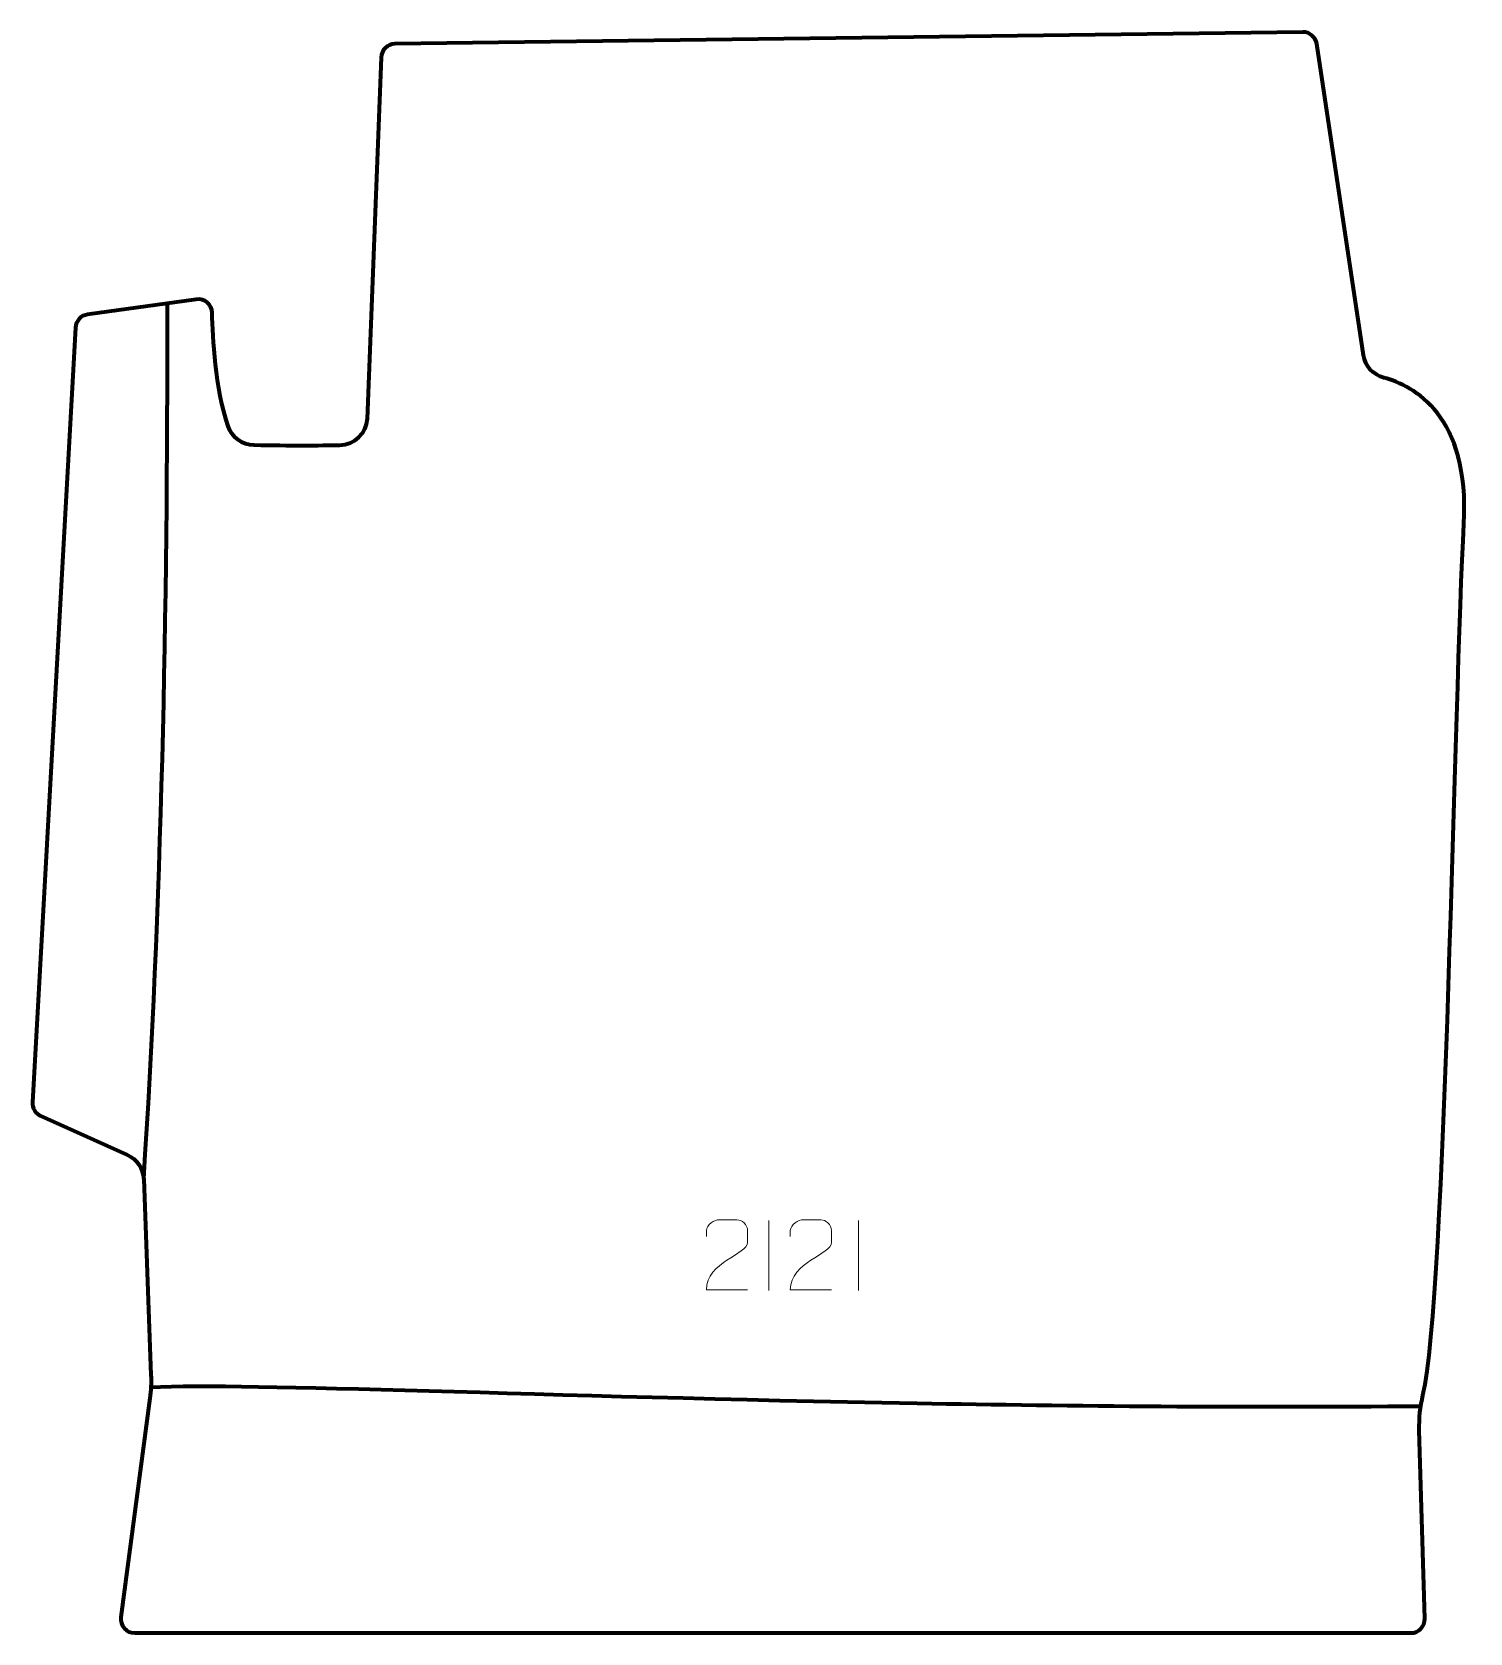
# Model space of a CAD drawing. Header units: millimetres. Extents: x -256 to 258, y -286 to 286.
import ezdxf

# ---------------------------------------------------------------- set-up
doc = ezdxf.new("R2010")
doc.units = ezdxf.units.MM
doc.header["$MEASUREMENT"] = 0
for name, color, linetype in [('layer 1', 7, 'Continuous'), ('layer 2', 7, 'Continuous'), ('layer 3', 7, 'Continuous')]:
    doc.layers.add(name, color=color, linetype=linetype)

msp = doc.modelspace()

# ---------------------------------------------------------------- linework, layer by layer
at = {"layer": 'layer 1', "color": 250, "lineweight": 9}
for points in [[(-0.251, -163.3327), (-5.1654, -163.3324), (-10.0798, -163.3324), (-14.9939, -163.3327), (-14.9939, -163.3327), (-14.9939, -153.4004), (-0.3429, -150.7592), (-0.251, -146.4489), (-0.251, -146.4489), (-0.2513, -145.0248), (-0.2513, -143.6011), (-0.251, -142.1778), (-0.251, -142.1778), (-0.2679, -140.1007), (-2.3907, -138.3759), (-4.0617, -138.3586), (-4.0617, -138.3586), (-6.1349, -138.359), (-8.2078, -138.359), (-10.2802, -138.3586), (-10.2802, -138.3586), (-12.1023, -138.3421), (-14.927, -140.1342), (-14.9939, -142.2278), (-14.9939, -142.2278), (-14.9939, -142.2278), (-14.9939, -144.2826), (-14.9939, -144.2826)], [(29.749, -163.3327), (24.8346, -163.3324), (19.9202, -163.3324), (15.0061, -163.3327), (15.0061, -163.3327), (15.0061, -153.4004), (29.6571, -150.7592), (29.749, -146.4489), (29.749, -146.4489), (29.7487, -145.0248), (29.7487, -143.6011), (29.749, -142.1778), (29.749, -142.1778), (29.7321, -140.1007), (27.6093, -138.3759), (25.9383, -138.3586), (25.9383, -138.3586), (23.8651, -138.359), (21.7922, -138.359), (19.7198, -138.3586), (19.7198, -138.3586), (17.8977, -138.3421), (15.073, -140.1342), (15.0061, -142.2278), (15.0061, -142.2278), (15.0061, -142.2278), (15.0061, -144.2826), (15.0061, -144.2826)]]:
    msp.add_open_spline(points, degree=3, knots=[0, 0, 0, 0, 0.125, 0.125, 0.125, 0.125, 0.25, 0.25, 0.25, 0.25, 0.375, 0.375, 0.375, 0.375, 0.5, 0.5, 0.5, 0.5, 0.625, 0.625, 0.625, 0.625, 0.75, 0.75, 0.75, 0.75, 1, 1, 1, 1], dxfattribs=at)
for points in [[(7.3283, -138.6556), (7.3283, -138.6556), (7.3283, -163.6297), (7.3283, -163.6297)], [(39.3283, -138.6556), (39.3283, -138.6556), (39.3283, -163.6297), (39.3283, -163.6297)]]:
    msp.add_open_spline(points, degree=3, dxfattribs=at)
at = {"layer": 'layer 2', "color": 230, "lineweight": 200}
msp.add_open_spline([(-224.2137, -280.3741), (-224.2137, -280.3741), (-213.8544, -202.1301), (-213.8544, -202.1301), (-213.8544, -202.1301), (-213.4886, -199.3654), (-213.3566, -196.5753), (-213.4604, -193.7887), (-213.4604, -193.7887), (-213.4604, -193.7887), (-216.0632, -123.8494), (-216.0632, -123.8494), (-216.0632, -123.8494), (-216.2036, -120.0726), (-218.4822, -116.7007), (-221.944, -115.1464), (-221.944, -115.1464), (-221.944, -115.1464), (-252.9101, -101.2441), (-252.9101, -101.2441), (-252.9101, -101.2441), (-254.7938, -100.3985), (-255.9606, -98.4868), (-255.8463, -96.4337), (-255.8463, -96.4337), (-255.8463, -96.4337), (-240.4263, 180.4641), (-240.4263, 180.4641), (-240.4263, 180.4641), (-240.2941, 182.8386), (-238.491, 184.7884), (-236.1239, 185.1169), (-236.1239, 185.1169), (-236.1239, 185.1169), (-197.2559, 190.5066), (-197.2559, 190.5066), (-197.2559, 190.5066), (-194.2876, 190.9183), (-191.6298, 188.6549), (-191.5712, 185.6732), (-191.5712, 185.6732), (-191.3959, 176.7313), (-190.4427, 158.8723), (-185.8805, 145.1443), (-185.8805, 145.1443), (-184.5605, 141.1724), (-180.8323, 138.4814), (-176.6293, 138.3929), (-176.6293, 138.3929), (-163.7434, 138.1212), (-153.1216, 138.19), (-146.0664, 138.3114), (-146.0664, 138.3114), (-140.7603, 138.4027), (-136.449, 142.599), (-136.2433, 147.8762), (-136.2433, 147.8762), (-136.2433, 147.8762), (-131.2123, 276.9749), (-131.2123, 276.9749), (-131.2123, 276.9749), (-131.1093, 279.6207), (-128.9422, 281.7226), (-126.2819, 281.7575), (-126.2819, 281.7575), (-126.2819, 281.7575), (198.0937, 285.9997), (198.0937, 285.9997), (198.0937, 285.9997), (200.594, 286.0325), (202.7339, 284.222), (203.1043, 281.7611), (203.1043, 281.7611), (203.1043, 281.7611), (219.8235, 170.6237), (219.8235, 170.6237), (219.8235, 170.6237), (220.4137, 166.6983), (223.2941, 163.5135), (227.1454, 162.4798), (227.1454, 162.4798), (237.7411, 159.6361), (257.8745, 149.1088), (255.6989, 110.1996), (255.6989, 110.1996), (252.3835, 50.9124), (249.2371, -166.4886), (241.0784, -200.9963), (241.0784, -200.9963), (240.1044, -205.116), (239.6341, -209.3381), (239.7593, -213.5686), (239.7593, -213.5686), (239.7593, -213.5686), (241.7511, -280.8775), (241.7511, -280.8775), (241.7511, -280.8775), (241.834, -283.6818), (239.5724, -285.9995), (236.7533, -285.9995), (236.7533, -285.9995), (236.7533, -285.9995), (-219.2565, -285.9995), (-219.2565, -285.9995), (-219.2565, -285.9995), (-222.2773, -285.9995), (-224.6081, -283.3544), (-224.2137, -280.3741)], degree=3, knots=[0, 0, 0, 0, 0.03571429, 0.03571429, 0.03571429, 0.03571429, 0.07142857, 0.07142857, 0.07142857, 0.07142857, 0.10714286, 0.10714286, 0.10714286, 0.10714286, 0.14285714, 0.14285714, 0.14285714, 0.14285714, 0.17857143, 0.17857143, 0.17857143, 0.17857143, 0.21428571, 0.21428571, 0.21428571, 0.21428571, 0.25, 0.25, 0.25, 0.25, 0.28571429, 0.28571429, 0.28571429, 0.28571429, 0.32142857, 0.32142857, 0.32142857, 0.32142857, 0.35714286, 0.35714286, 0.35714286, 0.35714286, 0.39285714, 0.39285714, 0.39285714, 0.39285714, 0.42857143, 0.42857143, 0.42857143, 0.42857143, 0.46428571, 0.46428571, 0.46428571, 0.46428571, 0.5, 0.5, 0.5, 0.5, 0.53571429, 0.53571429, 0.53571429, 0.53571429, 0.57142857, 0.57142857, 0.57142857, 0.57142857, 0.60714286, 0.60714286, 0.60714286, 0.60714286, 0.64285714, 0.64285714, 0.64285714, 0.64285714, 0.67857143, 0.67857143, 0.67857143, 0.67857143, 0.71428571, 0.71428571, 0.71428571, 0.71428571, 0.75, 0.75, 0.75, 0.75, 0.78571429, 0.78571429, 0.78571429, 0.78571429, 0.82142857, 0.82142857, 0.82142857, 0.82142857, 0.85714286, 0.85714286, 0.85714286, 0.85714286, 0.89285714, 0.89285714, 0.89285714, 0.89285714, 0.92857143, 0.92857143, 0.92857143, 0.92857143, 1, 1, 1, 1], dxfattribs=at)
at = {"layer": 'layer 3', "color": 142, "lineweight": 200}
msp.add_open_spline([(-216.0632, -123.8493), (-209.7315, -28.3661), (-207.4127, 77.2337), (-207.5707, 189.0762)], degree=3, dxfattribs=at)
msp.add_open_spline([(-213.4924, -198.1734), (-178.7561, -196.4464), (-74.3617, -201.4825), (60.2893, -203.9075), (60.2893, -203.9075), (116.0419, -204.9115), (176.9817, -205.4681), (240.3118, -204.9115)], degree=3, knots=[0, 0, 0, 0, 0.33333333, 0.33333333, 0.33333333, 0.33333333, 1, 1, 1, 1], dxfattribs=at)

doc.saveas('drawing.dxf')
